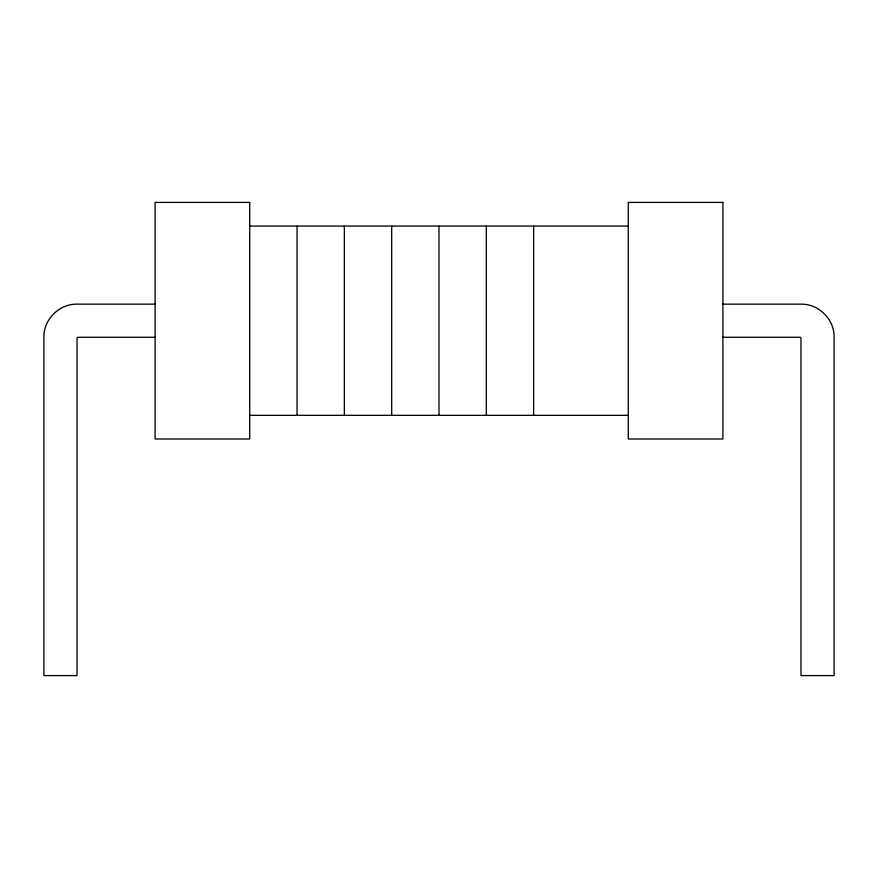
<?xml version="1.0" encoding="UTF-8"?>
<svg xmlns="http://www.w3.org/2000/svg" width="878" height="878" viewBox="0 0 878 878"><rect width="100%" height="100%" fill="white"/><g stroke="black" fill="none" stroke-linecap="round" stroke-linejoin="round"><path stroke-width="1.32" d="M249.725 226.074L628.275 226.074M155.099 304.15L76.485 304.15C59.166 304.018 43.768 319.416 43.9 336.724L43.9 675.588L77.023 675.588L77.023 337.81M722.901 304.15L801.515 304.15C818.834 304.018 834.232 319.416 834.1 336.724L834.1 675.588L800.977 675.588L800.977 337.81M77.56 337.273L155.099 337.273M722.901 337.273L800.44 337.273M249.725 415.338L628.275 415.338M533.637 226.074L533.637 415.338M486.313 226.074L486.313 415.338M439 226.074L439 415.338M391.687 226.074L391.687 415.338M344.363 226.074L344.363 415.338M297.049 226.074L297.049 415.338M249.725 202.412L155.099 202.412L155.099 439L249.725 439L249.725 202.412M722.901 202.412L628.275 202.412L628.275 439L722.901 439L722.901 202.412"/></g></svg>
